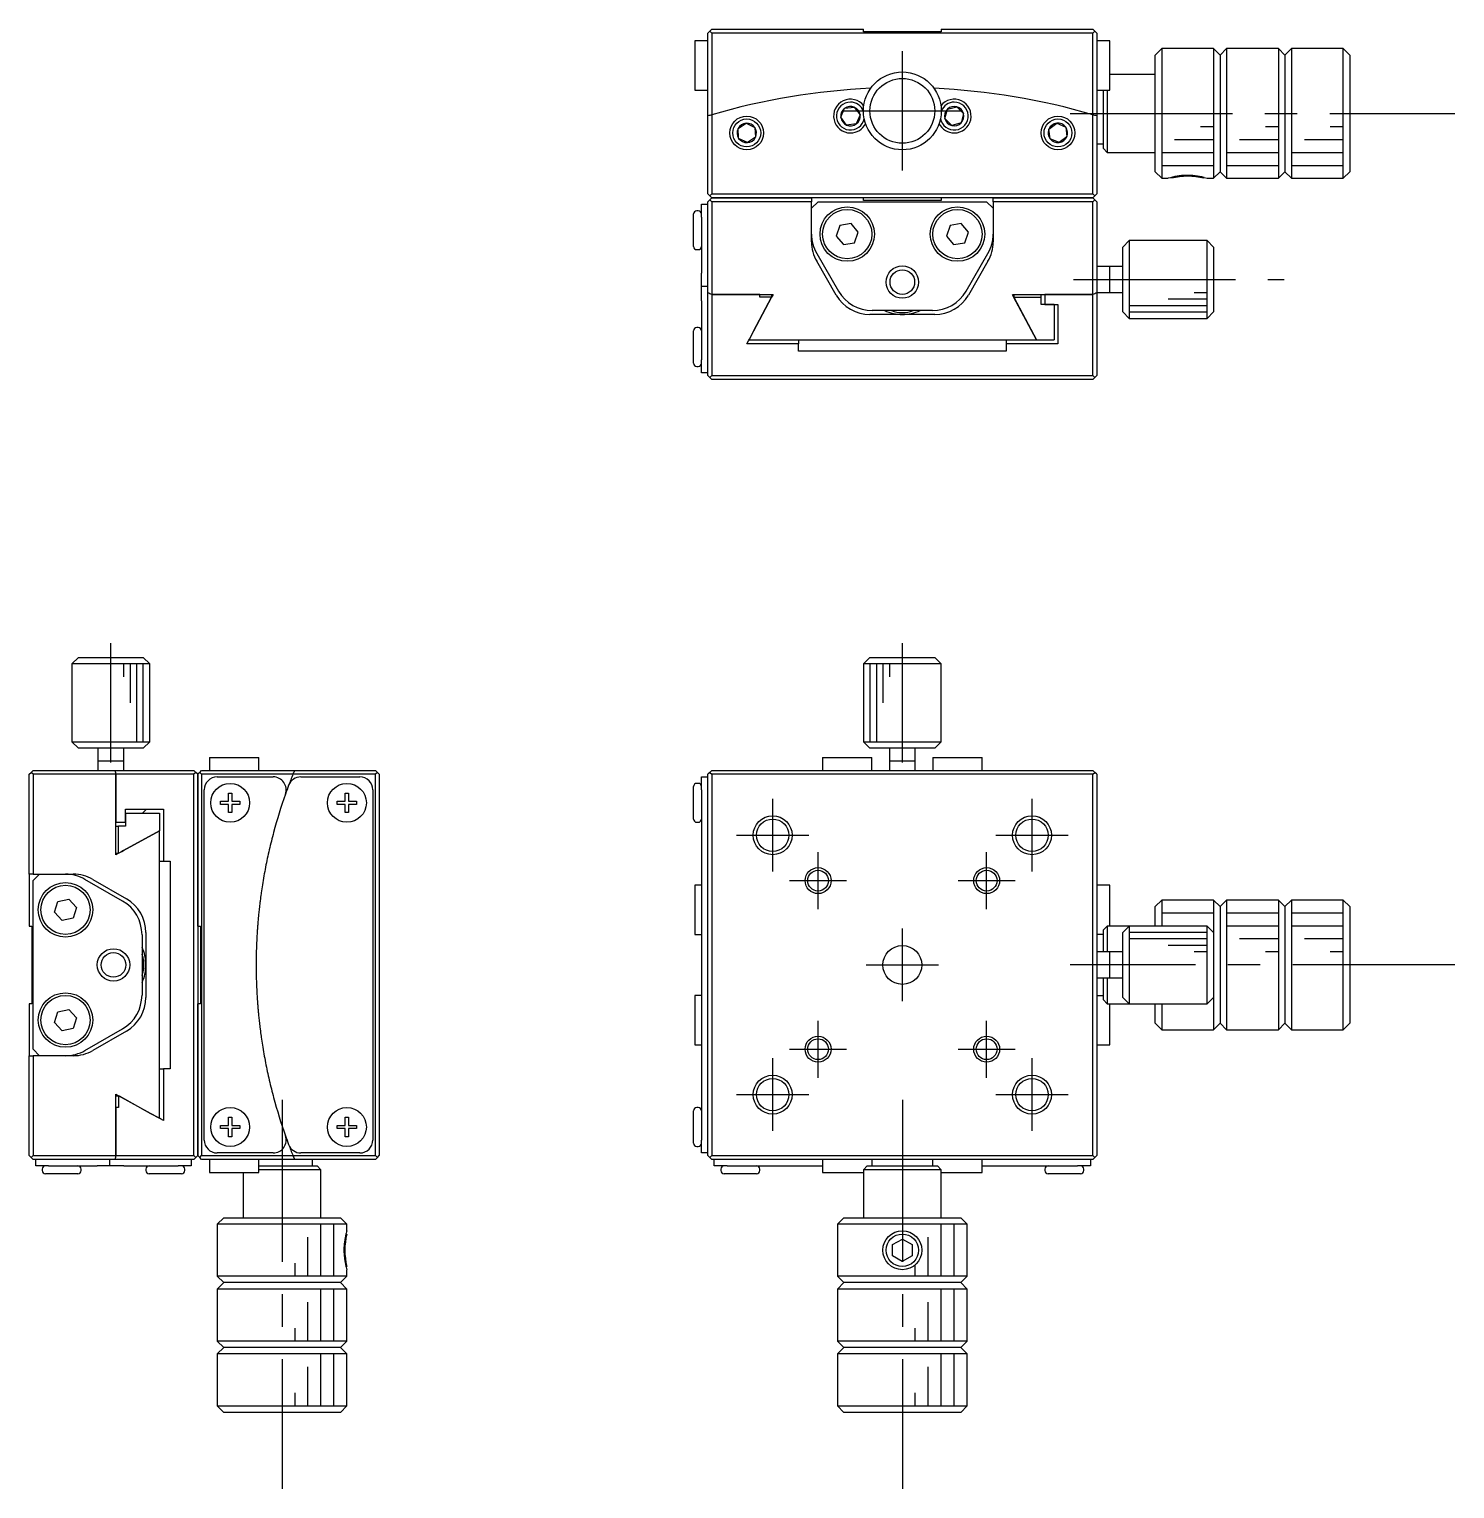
# Model space of a CAD drawing. Extents: x 121 to 369, y 0 to 182.
# Drawn here: x 139.4 to 249.4, y 69.5 to 182.1 of the extents above; entities that cross this region are included whole.
import ezdxf

# ---------------------------------------------------------------- set-up
doc = ezdxf.new("R2010")
doc.units = 0
doc.header["$LTSCALE"] = 10
doc.linetypes.add('CENTER', pattern=[2, 1.25, -0.25, 0.25, -0.25])
doc.linetypes.add('DASHED', pattern=[0.75, 0.5, -0.25])
doc.layers.get('0').update_dxf_attribs({"linetype": 'CONTINUOUS'})
doc.layers.add('CENTER', color=1, linetype='CENTER')

msp = doc.modelspace()

# ---------------------------------------------------------------- linework, layer by layer
at = {"color": 7, "linetype": 'CONTINUOUS'}
for p, q in [((191.758052, 181.751849), (191.908052, 181.901849)), ((191.758052, 175.363379), (191.758052, 181.751849)), ((192.058052, 182.051849), (191.908052, 181.901849)), ((191.908052, 181.901849), (192.058052, 181.751849)), ((192.058052, 182.051849), (203.758052, 182.051849)), ((192.058052, 181.751849), (192.058052, 175.451849)), ((221.458052, 181.751849), (192.058052, 181.751849)), ((203.758052, 181.851849), (203.758052, 182.051849)), ((209.758052, 181.851849), (203.758052, 181.851849)), ((209.758052, 182.051849), (209.758052, 181.851849)), ((209.758052, 182.051849), (221.458052, 182.051849)), ((221.608052, 181.901849), (221.458052, 182.051849)), ((221.458052, 181.751849), (221.608052, 181.901849)), ((221.458052, 175.451849), (221.458052, 181.751849)), ((221.608052, 181.901849), (221.758052, 181.751849)), ((221.758052, 181.751849), (221.758052, 175.363379)), ((190.758052, 181.151849), (190.758052, 181.060424)), ((191.758052, 181.151849), (190.758052, 181.151849)), ((190.758052, 181.060424), (190.758052, 177.351849)), ((222.758052, 181.151849), (221.758052, 181.151849)), ((222.758052, 177.351849), (222.758052, 181.151849)), ((226.758052, 180.551849), (226.258052, 180.051849)), ((226.758052, 180.551849), (226.758052, 170.551849)), ((230.758052, 180.551849), (226.758052, 180.551849)), ((230.758052, 180.551849), (230.758052, 170.551849)), ((231.258052, 180.051849), (230.758052, 180.551849)), ((231.758052, 180.551849), (231.258052, 180.051849)), ((231.758052, 180.551849), (231.758052, 170.551849)), ((235.758052, 180.551849), (231.758052, 180.551849)), ((235.758052, 180.551849), (235.758052, 170.551849)), ((236.258052, 180.051849), (235.758052, 180.551849)), ((236.758052, 180.551849), (236.258052, 180.051849)), ((236.758052, 180.551849), (236.758052, 170.551849)), ((240.758052, 180.551849), (236.758052, 180.551849)), ((240.758052, 170.551849), (240.758052, 180.551849)), ((241.258052, 180.051849), (240.758052, 180.551849)), ((226.258052, 171.051849), (226.258052, 180.051849)), ((231.258052, 180.051849), (231.258052, 171.051849)), ((236.258052, 180.051849), (236.258052, 171.051849)), ((241.258052, 180.051849), (241.258052, 171.051849)), ((226.258052, 178.551849), (222.758052, 178.551849)), ((190.758052, 177.351849), (191.758052, 177.351849)), ((221.758052, 177.351849), (222.758052, 177.351849)), ((222.258052, 172.851849), (222.258052, 177.351849)), ((222.558052, 177.351849), (222.558052, 172.551849)), ((202.01307, 175.265229), (202.309222, 175.953072)), ((202.310546, 175.953712), (203.05431, 176.041159)), ((203.055527, 176.040332), (203.503384, 175.439609)), ((210.033165, 175.159394), (210.227718, 175.882569)), ((210.228937, 175.883392), (210.952501, 176.076492)), ((210.953824, 176.075848), (211.482835, 175.545772)), ((191.758052, 169.351849), (191.758052, 175.363379)), ((192.058052, 175.451849), (192.058052, 169.351849)), ((194.085945, 174.384675), (194.708774, 174.800507)), ((194.710234, 174.800324), (195.38177, 174.468854)), ((195.38234, 174.467498), (195.431047, 173.720196)), ((202.460576, 174.663367), (202.012963, 175.263762)), ((203.205558, 174.749987), (202.461793, 174.66254)), ((203.503033, 175.43847), (203.206882, 174.750628)), ((210.562279, 174.627852), (210.033269, 175.157927)), ((211.287166, 174.820307), (210.563602, 174.627208)), ((211.482938, 175.544305), (211.288279, 174.820736)), ((218.065524, 174.339783), (218.659677, 174.79565)), ((218.661145, 174.795563), (219.353014, 174.508945)), ((219.353673, 174.50763), (219.451389, 173.765145)), ((221.458052, 169.351849), (221.458052, 175.451849)), ((221.758052, 175.363379), (221.758052, 169.351849)), ((194.133763, 173.636201), (194.085057, 174.383503)), ((194.805869, 173.303375), (194.134334, 173.634845)), ((195.430158, 173.719024), (194.806989, 173.302965)), ((218.162431, 173.59607), (218.064714, 174.338555)), ((218.854958, 173.308137), (218.163089, 173.594754)), ((219.450579, 173.763917), (218.856103, 173.307801)), ((221.758052, 173.201849), (222.258052, 173.201849)), ((222.258052, 172.851849), (222.558052, 172.551849)), ((222.558052, 172.551849), (226.258052, 172.551849)), ((226.258052, 171.051849), (226.758052, 170.551849)), ((226.758052, 170.551849), (227.258057, 170.551849)), ((227.258057, 170.551849), (227.258291, 170.551849)), ((227.258291, 170.551849), (227.258507, 170.551849)), ((230.258047, 170.551849), (230.758052, 170.551849)), ((230.758052, 170.551849), (231.258052, 171.051849)), ((231.258052, 171.051849), (231.758052, 170.551849)), ((231.758052, 170.551849), (235.758052, 170.551849)), ((235.758052, 170.551849), (236.258052, 171.051849)), ((236.258052, 171.051849), (236.758052, 170.551849)), ((236.758052, 170.551849), (240.758052, 170.551849)), ((240.758052, 170.551849), (241.258052, 171.051849)), ((191.908052, 169.201849), (191.758052, 169.351849)), ((191.758052, 168.751849), (191.908052, 168.901849)), ((192.058052, 169.351849), (191.908052, 169.201849)), ((192.058052, 169.051849), (191.908052, 169.201849)), ((191.908052, 168.901849), (192.058052, 169.051849)), ((191.908052, 168.901849), (192.058052, 168.751849)), ((192.058052, 169.351849), (221.458052, 169.351849)), ((199.758052, 169.051849), (192.058052, 169.051849)), ((192.058052, 169.051849), (199.758052, 169.051849)), ((213.758052, 169.051849), (199.758052, 169.051849)), ((199.758052, 169.051849), (199.758052, 168.751849)), ((203.758052, 168.851849), (203.758052, 169.051849)), ((209.758052, 168.851849), (203.758052, 168.851849)), ((209.758052, 169.051849), (209.758052, 168.851849)), ((221.458052, 169.051849), (213.758052, 169.051849)), ((213.758052, 169.051849), (221.458052, 169.051849)), ((213.758052, 168.751849), (213.758052, 169.051849)), ((221.608052, 169.201849), (221.458052, 169.351849)), ((221.458052, 169.051849), (221.608052, 169.201849)), ((221.458052, 169.051849), (221.608052, 168.901849)), ((221.458052, 168.751849), (221.608052, 168.901849)), ((221.758052, 169.351849), (221.608052, 169.201849)), ((221.608052, 168.901849), (221.758052, 168.751849)), ((190.658052, 165.301849), (190.658052, 167.801849)), ((191.008052, 168.051849), (190.908052, 168.051849)), ((191.258052, 167.551849), (191.258052, 168.551849)), ((191.258052, 168.551849), (191.758052, 168.551849)), ((191.758052, 161.714637), (191.758052, 168.751849)), ((192.058052, 168.751849), (192.058052, 161.592922)), ((199.758052, 168.751849), (192.058052, 168.751849)), ((200.258052, 168.751849), (199.758052, 168.251849)), ((199.758052, 168.251849), (199.758052, 168.751849)), ((199.758052, 166.251849), (199.758052, 168.251849)), ((199.758052, 166.251849), (199.758052, 168.251849)), ((200.258052, 168.751849), (213.258052, 168.751849)), ((213.758052, 168.251849), (213.258052, 168.751849)), ((213.758052, 168.751849), (213.758052, 168.251849)), ((221.458052, 168.751849), (213.758052, 168.751849)), ((213.758052, 168.251849), (213.758052, 166.251849)), ((213.758052, 168.251849), (213.758052, 166.251849)), ((221.458052, 161.592922), (221.458052, 168.751849)), ((221.758052, 168.751849), (221.758052, 161.714637)), ((191.258052, 167.551849), (191.258052, 163.235616)), ((201.949936, 166.914048), (201.655513, 166.099606)), ((202.802475, 167.066291), (201.949936, 166.914048)), ((203.36059, 166.404093), (202.802475, 167.066291)), ((210.449936, 166.914048), (210.155513, 166.099606)), ((211.302475, 167.066291), (210.449936, 166.914048)), ((211.86059, 166.404093), (211.302475, 167.066291)), ((199.758052, 165.651849), (199.758052, 166.251849)), ((201.655513, 166.099606), (202.213629, 165.437408)), ((202.213629, 165.437408), (203.066168, 165.589651)), ((203.066168, 165.589651), (203.36059, 166.404093)), ((210.155513, 166.099606), (210.713629, 165.437408)), ((210.713629, 165.437408), (211.566168, 165.589651)), ((211.566168, 165.589651), (211.86059, 166.404093)), ((213.758052, 166.251849), (213.758052, 165.651849)), ((224.258052, 165.751849), (223.758052, 165.251849)), ((224.258052, 165.751849), (224.258052, 159.751849)), ((230.258052, 165.751849), (224.258052, 165.751849)), ((230.258052, 162.455913), (230.258052, 165.751849)), ((230.758052, 165.251849), (230.258052, 165.751849)), ((190.908052, 165.051849), (191.008052, 165.051849)), ((200.159976, 164.751849), (201.834291, 161.851849)), ((211.681812, 161.851849), (213.356128, 164.751849)), ((223.758052, 160.251849), (223.758052, 165.251849)), ((230.758052, 165.251849), (230.758052, 162.505236)), ((191.258052, 162.235616), (191.258052, 163.235616)), ((201.661086, 161.551849), (200.159976, 164.151849)), ((213.356128, 164.151849), (211.855017, 161.551849)), ((222.758052, 163.751849), (221.758071, 163.751849)), ((222.758052, 163.751849), (222.753052, 163.751849)), ((222.758052, 162.751849), (222.758052, 163.751854)), ((223.758052, 163.751849), (222.758052, 163.751849)), ((222.763052, 163.751849), (222.758052, 163.751849)), ((191.258052, 162.043869), (191.258052, 162.235616)), ((191.258052, 162.235616), (191.758052, 162.235616)), ((222.758052, 161.751844), (222.758052, 162.751849)), ((230.258052, 159.751849), (230.258052, 162.455913)), ((230.758052, 162.505236), (230.758052, 160.251849)), ((191.258052, 161.107362), (191.258052, 162.043869)), ((191.258052, 161.107362), (191.258052, 156.551849)), ((191.758052, 155.351849), (191.758052, 161.714637)), ((192.058052, 161.592922), (195.758052, 161.592922)), ((195.758052, 161.592922), (192.058052, 161.592922)), ((192.058052, 161.592922), (192.058052, 155.351849)), ((196.669189, 161.376646), (195.288618, 158.775118)), ((195.288636, 158.775109), (196.669206, 161.376634)), ((195.758052, 161.592922), (196.784653, 161.592922)), ((195.758052, 161.376634), (195.758052, 161.592922)), ((196.669206, 161.376634), (195.758052, 161.376634)), ((196.71329, 161.459274), (196.669189, 161.376646)), ((196.669206, 161.592922), (196.669206, 161.376634)), ((196.784653, 161.592922), (196.71329, 161.459274)), ((215.318833, 161.464856), (215.25045, 161.592922)), ((215.25045, 161.592922), (217.758052, 161.592922)), ((215.342531, 161.420461), (215.318833, 161.464856)), ((217.097971, 158.107711), (215.342531, 161.420461)), ((215.36592, 161.592922), (215.36592, 161.376634)), ((215.36592, 161.376634), (217.46592, 161.376634)), ((215.36592, 161.376634), (217.097971, 158.107711)), ((217.46592, 161.376634), (217.46592, 161.592922)), ((217.46592, 160.835086), (217.46592, 161.376634)), ((217.758052, 161.592922), (221.458052, 161.592922)), ((217.758052, 161.592922), (217.758052, 160.835086)), ((221.458052, 161.592922), (217.758052, 161.592922)), ((221.458052, 155.351849), (221.458052, 161.592922)), ((221.758052, 161.714637), (221.758052, 155.351849)), ((221.758071, 161.751849), (222.763052, 161.751849)), ((222.753052, 161.751849), (223.758052, 161.751849)), ((209.256941, 160.051849), (204.259163, 160.051849)), ((209.083736, 160.351849), (204.432368, 160.351849)), ((217.758052, 160.835086), (217.46592, 160.835086)), ((218.46592, 160.835086), (217.758052, 160.835086)), ((217.758052, 160.835086), (218.46592, 160.835086)), ((218.46592, 160.835086), (218.46592, 158.107711)), ((218.46592, 160.835086), (218.758052, 160.835086)), ((218.758052, 160.835086), (218.758052, 159.151854)), ((223.758052, 160.251849), (224.258052, 159.751849)), ((230.258052, 159.751849), (230.758052, 160.251849)), ((190.658052, 156.301849), (190.658052, 158.801849)), ((191.008052, 159.051849), (190.908052, 159.051849)), ((195.288618, 158.775118), (194.937133, 158.107711)), ((194.96033, 158.151785), (195.288636, 158.775109)), ((218.758052, 159.151854), (218.758052, 157.777986)), ((224.258052, 159.751849), (230.258052, 159.751849)), ((194.76395, 157.777986), (194.890622, 158.019182)), ((198.758052, 157.777986), (194.76395, 157.777986)), ((194.890622, 158.019182), (194.96033, 158.151785)), ((194.937133, 158.107711), (217.097971, 158.107711)), ((198.758052, 158.107711), (198.758052, 157.777986)), ((198.758052, 157.227151), (198.758052, 157.777986)), ((214.758052, 158.107711), (214.758052, 157.777986)), ((218.758052, 157.777986), (214.758052, 157.777986)), ((214.758052, 157.777986), (214.758052, 157.227151)), ((217.097971, 158.107711), (218.46592, 158.107711)), ((191.258052, 155.551849), (191.258052, 156.551849)), ((214.758052, 157.227151), (198.758052, 157.227151)), ((190.908052, 156.051849), (191.008052, 156.051849)), ((191.758052, 155.551849), (191.258052, 155.551849)), ((191.908052, 155.201849), (191.758052, 155.351849)), ((192.058052, 155.351849), (191.908052, 155.201849)), ((192.058052, 155.351849), (221.458052, 155.351849)), ((221.608052, 155.201849), (221.458052, 155.351849)), ((221.758052, 155.351849), (221.608052, 155.201849)), ((191.908052, 155.201849), (192.058052, 155.051849)), ((221.458052, 155.051849), (192.058052, 155.051849)), ((221.458052, 155.051849), (221.608052, 155.201849)), ((143.22462, 133.605684), (142.72462, 133.105684)), ((143.412773, 133.105684), (142.72462, 133.105684)), ((142.72462, 133.105684), (142.72462, 127.105684)), ((143.22462, 133.605684), (143.798081, 133.605684)), ((148.72462, 133.105684), (143.412773, 133.105684)), ((143.798081, 133.605684), (148.22462, 133.605684)), ((148.72462, 133.105684), (148.22462, 133.605684)), ((148.72462, 127.105684), (148.72462, 133.105684)), ((204.258052, 133.605684), (203.758052, 133.105684)), ((209.758052, 133.105684), (203.758052, 133.105684)), ((203.758052, 133.105684), (203.758052, 127.105684)), ((204.258052, 133.605684), (209.258052, 133.605684)), ((209.758052, 133.105684), (209.258052, 133.605684)), ((209.758052, 127.105684), (209.758052, 133.105684)), ((142.72462, 127.105684), (148.72462, 127.105684)), ((142.72462, 127.105684), (143.22462, 126.605684)), ((148.22462, 126.605684), (143.22462, 126.605684)), ((144.72462, 126.605684), (144.72462, 125.600684)), ((146.72462, 125.605684), (146.72462, 126.605684)), ((148.22462, 126.605684), (148.72462, 127.105684)), ((203.758052, 127.105684), (208.669952, 127.105684)), ((203.758052, 127.105684), (204.258052, 126.605684)), ((208.351302, 126.605684), (204.258052, 126.605684)), ((205.758052, 126.605684), (205.758052, 125.605684)), ((207.758052, 125.605684), (207.758052, 126.605684)), ((209.258052, 126.605684), (208.351302, 126.605684)), ((208.669952, 127.105684), (209.758052, 127.105684)), ((209.258052, 126.605684), (209.758052, 127.105684)), ((146.724625, 125.605684), (144.724615, 125.605684)), ((144.72462, 125.610684), (144.72462, 124.897835)), ((146.72462, 125.605684), (146.72462, 125.610684)), ((146.72462, 124.897835), (146.72462, 125.605684)), ((146.72462, 125.600684), (146.72462, 125.605684)), ((153.32462, 125.897815), (157.12462, 125.897815)), ((153.32462, 125.897815), (153.32462, 124.897815)), ((157.12462, 124.897815), (157.12462, 125.897815)), ((200.608052, 125.897815), (204.294881, 125.897815)), ((200.608052, 125.897815), (200.608052, 124.897815)), ((204.294881, 125.897815), (204.408052, 125.897815)), ((204.408052, 124.897815), (204.408052, 125.897815)), ((205.917359, 125.605684), (205.758047, 125.605684)), ((205.758052, 125.610684), (205.758052, 125.605684)), ((205.758052, 125.605684), (205.758052, 124.897835)), ((205.758052, 125.605684), (205.758052, 125.600684)), ((205.949031, 125.605684), (205.917359, 125.605684)), ((206.014903, 125.605684), (205.949031, 125.605684)), ((206.057302, 125.605684), (206.014903, 125.605684)), ((207.758057, 125.605684), (206.057302, 125.605684)), ((207.758052, 125.605684), (207.758052, 125.610684)), ((207.758052, 124.897835), (207.758052, 125.605684)), ((207.758052, 125.600684), (207.758052, 125.605684)), ((209.108052, 125.897815), (212.794881, 125.897815)), ((209.108052, 125.897815), (209.108052, 124.897815)), ((212.794881, 125.897815), (212.908052, 125.897815)), ((212.908052, 124.897815), (212.908052, 125.897815)), ((139.42462, 124.597815), (139.57462, 124.747815)), ((139.42462, 116.897815), (139.42462, 124.597815)), ((139.57462, 124.747815), (139.72462, 124.897815)), ((139.72462, 124.597815), (139.57462, 124.747815)), ((139.72462, 124.897815), (146.02462, 124.897815)), ((139.72462, 124.597815), (139.72462, 116.897815)), ((146.113091, 124.597815), (139.72462, 124.597815)), ((146.02462, 124.897815), (152.12462, 124.897815)), ((146.113091, 124.597815), (146.113091, 120.897815)), ((152.12462, 124.597815), (146.113091, 124.597815)), ((146.113091, 120.897815), (146.113091, 124.597815)), ((152.12462, 124.897815), (152.27462, 124.747815)), ((152.27462, 124.747815), (152.12462, 124.597815)), ((152.12462, 95.197815), (152.12462, 124.597815)), ((152.42462, 124.597815), (152.27462, 124.747815)), ((152.57462, 124.747815), (152.42462, 124.597815)), ((152.42462, 124.597815), (152.42462, 112.897815)), ((152.42462, 112.897815), (152.42462, 124.597815)), ((152.57462, 124.747815), (152.72462, 124.897815)), ((152.72462, 124.597815), (152.57462, 124.747815)), ((152.72462, 124.897815), (159.883547, 124.897815)), ((159.761832, 124.597815), (152.72462, 124.597815)), ((152.72462, 124.597815), (152.72462, 95.197815)), ((153.92462, 124.397815), (158.240854, 124.397815)), ((166.12462, 124.597815), (159.761832, 124.597815)), ((159.883547, 124.897815), (166.12462, 124.897815)), ((160.369107, 124.397815), (164.92462, 124.397815)), ((166.12462, 124.897815), (166.27462, 124.747815)), ((166.27462, 124.747815), (166.12462, 124.597815)), ((166.12462, 95.197815), (166.12462, 124.597815)), ((166.27462, 124.747815), (166.42462, 124.597815)), ((166.42462, 124.597815), (166.42462, 95.197815)), ((191.008052, 123.897815), (190.908052, 123.897815)), ((191.258052, 124.397815), (191.758052, 124.397815)), ((191.258052, 123.397815), (191.258052, 124.397815)), ((191.908052, 124.747815), (191.758052, 124.597815)), ((191.758052, 95.197815), (191.758052, 124.597815)), ((192.058052, 124.897815), (191.908052, 124.747815)), ((191.908052, 124.747815), (192.058052, 124.597815)), ((192.058052, 124.897815), (221.458052, 124.897815)), ((192.058052, 124.597815), (192.058052, 95.197815)), ((221.458052, 124.597815), (192.058052, 124.597815)), ((221.608052, 124.747815), (221.458052, 124.897815)), ((221.458052, 124.597815), (221.608052, 124.747815)), ((221.458052, 95.197815), (221.458052, 124.597815)), ((221.758052, 124.597815), (221.608052, 124.747815)), ((221.758052, 124.597815), (221.758052, 95.197815)), ((152.92462, 96.397815), (152.92462, 123.397815)), ((154.79962, 123.147815), (155.04962, 123.147815)), ((154.79962, 122.522815), (154.79962, 123.147815)), ((155.04962, 123.147815), (155.04962, 122.522815)), ((163.79962, 123.147815), (164.04962, 123.147815)), ((163.79962, 122.522815), (163.79962, 123.147815)), ((164.04962, 123.147815), (164.04962, 122.522815)), ((165.92462, 123.397815), (165.92462, 96.397815)), ((190.658052, 122.397815), (190.658052, 123.647815)), ((191.258052, 123.397815), (191.258052, 96.397815)), ((146.843979, 121.897815), (147.42462, 121.897815)), ((146.843979, 121.605684), (146.843979, 121.897815)), ((146.843979, 120.897815), (146.843979, 121.605684)), ((146.843979, 121.605684), (146.843979, 120.897815)), ((146.843979, 121.605684), (149.461975, 121.605684)), ((147.42462, 121.897815), (148.724615, 121.897815)), ((148.17462, 121.605684), (148.466752, 121.897815)), ((148.724615, 121.897815), (149.777005, 121.897815)), ((149.461975, 121.605684), (149.461975, 120.237735)), ((149.777005, 121.897815), (149.777005, 117.897815)), ((154.17462, 122.272815), (154.17462, 122.522815)), ((154.17462, 122.522815), (154.79962, 122.522815)), ((154.79962, 122.272815), (154.17462, 122.272815)), ((154.79962, 121.647815), (154.79962, 122.272815)), ((155.04962, 121.647815), (154.79962, 121.647815)), ((155.04962, 122.522815), (155.67462, 122.522815)), ((155.04962, 122.272815), (155.04962, 121.647815)), ((155.67462, 122.272815), (155.04962, 122.272815)), ((155.67462, 122.522815), (155.67462, 122.272815)), ((163.17462, 122.272815), (163.17462, 122.522815)), ((163.17462, 122.522815), (163.79962, 122.522815)), ((163.79962, 122.272815), (163.17462, 122.272815)), ((163.79962, 121.647815), (163.79962, 122.272815)), ((164.04962, 121.647815), (163.79962, 121.647815)), ((164.04962, 122.522815), (164.67462, 122.522815)), ((164.04962, 122.272815), (164.04962, 121.647815)), ((164.67462, 122.272815), (164.04962, 122.272815)), ((164.67462, 122.522815), (164.67462, 122.272815)), ((190.658052, 121.147815), (190.658052, 122.397815)), ((146.113091, 120.897815), (146.843979, 120.897815)), ((146.113091, 118.390214), (146.113091, 120.897815)), ((146.113091, 120.605684), (146.321826, 120.605684)), ((146.843979, 120.605684), (146.321826, 120.605684)), ((146.321826, 118.505684), (146.321826, 120.605684)), ((146.843979, 120.897815), (146.843979, 120.605684)), ((190.908052, 120.897815), (191.008052, 120.897815)), ((149.461975, 120.237735), (146.707943, 118.719175)), ((146.707943, 118.719175), (149.461975, 120.237735)), ((149.461975, 98.076896), (149.461975, 120.237735)), ((146.113091, 118.505684), (146.321826, 118.505684)), ((146.288695, 118.487359), (146.113091, 118.390214)), ((146.564859, 118.640077), (146.288695, 118.487359)), ((146.321826, 118.505684), (146.564859, 118.640077)), ((146.707943, 118.719175), (146.564859, 118.640077)), ((146.564859, 118.640077), (146.707943, 118.719175)), ((149.461975, 117.897815), (149.777005, 117.897815)), ((149.777005, 117.897815), (150.3025, 117.897815)), ((150.3025, 117.897815), (150.3025, 101.897815)), ((139.72462, 116.897815), (139.42462, 116.897815)), ((139.42462, 116.897815), (139.42462, 112.897815)), ((140.22462, 116.897815), (139.72462, 116.397815)), ((139.72462, 116.897815), (140.22462, 116.897815)), ((139.72462, 103.397815), (139.72462, 116.397815)), ((140.22462, 116.897815), (142.22462, 116.897815)), ((140.22462, 116.897815), (142.22462, 116.897815)), ((142.22462, 116.897815), (142.82462, 116.897815)), ((146.62462, 114.821576), (143.72462, 116.495891)), ((144.32462, 116.495891), (146.92462, 114.994781)), ((190.758052, 116.047815), (190.758052, 112.247815)), ((191.258052, 116.047815), (190.758052, 116.047815)), ((222.758052, 116.047815), (221.758052, 116.047815)), ((222.758052, 112.897815), (222.758052, 116.047815)), ((141.643413, 114.789842), (142.490028, 114.972169)), ((142.490028, 114.972169), (143.071235, 114.330142)), ((226.758052, 114.897815), (226.258052, 114.397815)), ((226.758052, 114.897815), (226.758052, 112.897815)), ((230.758052, 114.897815), (226.758052, 114.897815)), ((230.758052, 114.897815), (230.758052, 112.397815)), ((231.258052, 114.397815), (230.758052, 114.897815)), ((231.758052, 114.897815), (231.258052, 114.397815)), ((231.758052, 114.897815), (231.758052, 104.897815)), ((235.758052, 114.897815), (231.758052, 114.897815)), ((235.758052, 114.897815), (235.758052, 104.897815)), ((236.258052, 114.397815), (235.758052, 114.897815)), ((236.758052, 114.897815), (236.258052, 114.397815)), ((236.758052, 114.897815), (236.758052, 104.897815)), ((240.758052, 114.897815), (236.758052, 114.897815)), ((240.758052, 104.897815), (240.758052, 114.897815)), ((241.258052, 114.397815), (240.758052, 114.897815)), ((141.378005, 113.965488), (141.643413, 114.789842)), ((141.959213, 113.323462), (141.378005, 113.965488)), ((143.071235, 114.330142), (142.805828, 113.505789)), ((226.258052, 112.897815), (226.258052, 114.397815)), ((231.258052, 114.397815), (231.258052, 105.397815)), ((236.258052, 114.397815), (236.258052, 105.397815)), ((241.258052, 114.397815), (241.258052, 105.397815)), ((139.42462, 112.897815), (139.62462, 112.897815)), ((139.62462, 112.897815), (139.62462, 106.897815)), ((142.805828, 113.505789), (141.959213, 113.323462)), ((152.42462, 112.897815), (152.42462, 106.897815)), ((152.42462, 112.897815), (152.62462, 112.897815)), ((152.62462, 112.897815), (152.62462, 106.897815)), ((222.558052, 112.897815), (222.258052, 112.597815)), ((222.258052, 110.897815), (222.258052, 112.597815)), ((222.558052, 112.897815), (222.558052, 110.897815)), ((224.258052, 112.897815), (222.558052, 112.897815)), ((224.258052, 112.897815), (223.758052, 112.397815)), ((224.258052, 112.897815), (224.258052, 106.897815)), ((230.258052, 112.897815), (224.258052, 112.897815)), ((230.258052, 112.883183), (230.258052, 112.897815)), ((230.758052, 112.397815), (230.258052, 112.897815)), ((230.258052, 106.897815), (230.258052, 112.883183)), ((148.12462, 112.223499), (148.12462, 107.572131)), ((148.42462, 112.396705), (148.42462, 107.398926)), ((190.758052, 112.247815), (191.258052, 112.247815)), ((222.258052, 112.247815), (221.758052, 112.247815)), ((223.758052, 107.397815), (223.758052, 112.397815)), ((230.758052, 112.397815), (230.758052, 112.385622)), ((230.758052, 112.385622), (230.758052, 107.397815)), ((222.758052, 110.897815), (221.758071, 110.897815)), ((222.758052, 110.897815), (222.753052, 110.897815)), ((222.758052, 109.869161), (222.758052, 110.89782)), ((222.763052, 110.897815), (222.758052, 110.897815)), ((223.758052, 110.897815), (222.758052, 110.897815)), ((222.758052, 109.845479), (222.758052, 109.869161)), ((222.758052, 109.74138), (222.758052, 109.845479)), ((222.758052, 108.89781), (222.758052, 109.74138)), ((221.758071, 108.897815), (222.758052, 108.897815)), ((222.258052, 107.197815), (222.258052, 108.897815)), ((222.558052, 108.897815), (222.558052, 106.897815)), ((222.753052, 108.897815), (222.758052, 108.897815)), ((222.758052, 108.897815), (222.763052, 108.897815)), ((222.758052, 108.897815), (223.758052, 108.897815)), ((190.758052, 107.547815), (190.758052, 103.747815)), ((191.258052, 107.547815), (190.758052, 107.547815)), ((221.758052, 107.547815), (222.258052, 107.547815)), ((222.258052, 107.197815), (222.558052, 106.897815)), ((223.758052, 107.397815), (224.258052, 106.897815)), ((230.258052, 106.897815), (230.758052, 107.397815)), ((230.758052, 107.397815), (230.758052, 104.897815)), ((139.62462, 106.897815), (139.42462, 106.897815)), ((139.42462, 106.897815), (139.42462, 102.897815)), ((141.378005, 105.465488), (141.643413, 106.289842)), ((141.643413, 106.289842), (142.490028, 106.472169)), ((142.490028, 106.472169), (143.071235, 105.830142)), ((143.071235, 105.830142), (142.805828, 105.005789)), ((152.42462, 106.897815), (152.42462, 95.197815)), ((152.42462, 95.197815), (152.42462, 106.897815)), ((152.62462, 106.897815), (152.42462, 106.897815)), ((222.558052, 106.897815), (224.258052, 106.897815)), ((222.758052, 103.873067), (222.758052, 106.897815)), ((224.258052, 106.897815), (230.258052, 106.897815)), ((226.258052, 105.397815), (226.258052, 106.897815)), ((226.758052, 106.897815), (226.758052, 104.897815)), ((141.959213, 104.823462), (141.378005, 105.465488)), ((142.805828, 105.005789), (141.959213, 104.823462)), ((143.72462, 103.299739), (146.62462, 104.974055)), ((146.92462, 104.80085), (144.32462, 103.299739)), ((226.258052, 105.397815), (226.758052, 104.897815)), ((226.758052, 104.897815), (230.758052, 104.897815)), ((230.758052, 104.897815), (231.258052, 105.397815)), ((231.258052, 105.397815), (231.758052, 104.897815)), ((231.758052, 104.897815), (235.758052, 104.897815)), ((235.758052, 104.897815), (236.258052, 105.397815)), ((236.258052, 105.397815), (236.758052, 104.897815)), ((236.758052, 104.897815), (240.758052, 104.897815)), ((240.758052, 104.897815), (241.258052, 105.397815)), ((190.758052, 103.747815), (191.258052, 103.747815)), ((221.758052, 103.747815), (222.758052, 103.747815)), ((222.758052, 103.747815), (222.758052, 103.873067)), ((139.42462, 95.197815), (139.42462, 102.897815)), ((139.42462, 102.897815), (139.72462, 102.897815)), ((139.72462, 103.397815), (140.22462, 102.897815)), ((139.72462, 102.897815), (139.72462, 95.197815)), ((140.22462, 102.897815), (139.72462, 102.897815)), ((142.22462, 102.897815), (140.22462, 102.897815)), ((142.22462, 102.897815), (140.22462, 102.897815)), ((142.82462, 102.897815), (142.22462, 102.897815)), ((149.461975, 101.897815), (149.777005, 101.897815)), ((149.777005, 101.897815), (149.777005, 97.903714)), ((150.3025, 101.897815), (149.777005, 101.897815)), ((146.113091, 99.924417), (146.234311, 99.857354)), ((146.113091, 98.897815), (146.113091, 99.924417)), ((146.113091, 99.80897), (146.321826, 99.80897)), ((146.234311, 99.857354), (146.281411, 99.831301)), ((146.281411, 99.831301), (146.351073, 99.792771)), ((146.321826, 99.80897), (146.321826, 98.897815)), ((148.780323, 98.452061), (146.321826, 99.80897)), ((146.351073, 99.792771), (148.780313, 98.452044)), ((146.113091, 98.897815), (146.113091, 95.197815)), ((146.321826, 98.897815), (146.113091, 98.897815)), ((146.113091, 95.197815), (146.113091, 98.897815)), ((148.780313, 98.452044), (149.461975, 98.076896)), ((149.382706, 98.120518), (148.780323, 98.452061)), ((149.461833, 98.076997), (149.382706, 98.120518)), ((149.549605, 98.028728), (149.461833, 98.076997)), ((149.777005, 97.903714), (149.549605, 98.028728)), ((154.79962, 98.147815), (155.04962, 98.147815)), ((154.79962, 97.522815), (154.79962, 98.147815)), ((155.04962, 98.147815), (155.04962, 97.522815)), ((163.79962, 98.147815), (164.04962, 98.147815)), ((163.79962, 97.522815), (163.79962, 98.147815)), ((164.04962, 98.147815), (164.04962, 97.522815)), ((190.658052, 97.397815), (190.658052, 98.647815)), ((191.008052, 98.897815), (190.908052, 98.897815)), ((154.17462, 97.272815), (154.17462, 97.522815)), ((154.17462, 97.522815), (154.79962, 97.522815)), ((154.79962, 97.272815), (154.17462, 97.272815)), ((154.79962, 96.647815), (154.79962, 97.272815)), ((155.04962, 97.522815), (155.67462, 97.522815)), ((155.04962, 97.272815), (155.04962, 96.647815)), ((155.67462, 97.272815), (155.04962, 97.272815)), ((155.67462, 97.522815), (155.67462, 97.272815)), ((163.17462, 97.272815), (163.17462, 97.522815)), ((163.17462, 97.522815), (163.79962, 97.522815)), ((163.79962, 97.272815), (163.17462, 97.272815)), ((163.79962, 96.647815), (163.79962, 97.272815)), ((164.04962, 97.522815), (164.67462, 97.522815)), ((164.04962, 97.272815), (164.04962, 96.647815)), ((164.67462, 97.272815), (164.04962, 97.272815)), ((164.67462, 97.522815), (164.67462, 97.272815)), ((190.658052, 96.147815), (190.658052, 97.397815)), ((155.04962, 96.647815), (154.79962, 96.647815)), ((164.04962, 96.647815), (163.79962, 96.647815)), ((190.908052, 95.897815), (191.008052, 95.897815)), ((191.258052, 95.397815), (191.258052, 96.397815)), ((139.57462, 95.047815), (139.42462, 95.197815)), ((139.57462, 95.047815), (139.72462, 95.197815)), ((139.72462, 94.897815), (139.57462, 95.047815)), ((139.72462, 95.197815), (146.113091, 95.197815)), ((146.02462, 94.897815), (139.72462, 94.897815)), ((139.92462, 94.397815), (139.92462, 94.897815)), ((145.655904, 94.397815), (145.655904, 94.897815)), ((152.12462, 94.897815), (146.02462, 94.897815)), ((146.113091, 95.197815), (152.12462, 95.197815)), ((151.92462, 94.897815), (151.92462, 94.397815)), ((152.12462, 95.197815), (152.27462, 95.047815)), ((152.27462, 95.047815), (152.12462, 94.897815)), ((152.27462, 95.047815), (152.42462, 95.197815)), ((152.42462, 95.197815), (152.57462, 95.047815)), ((152.57462, 95.047815), (152.72462, 95.197815)), ((152.72462, 94.897815), (152.57462, 95.047815)), ((152.72462, 95.197815), (159.761832, 95.197815)), ((159.883547, 94.897815), (152.72462, 94.897815)), ((153.32462, 94.897815), (153.32462, 93.897815)), ((158.240854, 95.397815), (153.92462, 95.397815)), ((157.12462, 93.897815), (157.12462, 94.897815)), ((159.761832, 95.197815), (166.12462, 95.197815)), ((166.12462, 94.897815), (159.883547, 94.897815)), ((164.92462, 95.397815), (160.369107, 95.397815)), ((161.27462, 94.397815), (161.27462, 94.897815)), ((166.12462, 95.197815), (166.27462, 95.047815)), ((166.27462, 95.047815), (166.12462, 94.897815)), ((166.27462, 95.047815), (166.42462, 95.197815)), ((191.758052, 95.397815), (191.258052, 95.397815)), ((191.758052, 95.197815), (191.908052, 95.047815)), ((191.908052, 95.047815), (192.058052, 95.197815)), ((191.908052, 95.047815), (192.058052, 94.897815)), ((192.058052, 95.197815), (221.458052, 95.197815)), ((221.458052, 94.897815), (192.058052, 94.897815)), ((192.258052, 94.397815), (192.258052, 94.897815)), ((200.608052, 94.897815), (200.608052, 93.897815)), ((204.408052, 94.897815), (204.408052, 94.397815)), ((209.108052, 94.397815), (209.108052, 94.897815)), ((212.908052, 93.897815), (212.908052, 94.897815)), ((221.258052, 94.897815), (221.258052, 94.397815)), ((221.458052, 95.197815), (221.608052, 95.047815)), ((221.458052, 94.897815), (221.608052, 95.047815)), ((221.608052, 95.047815), (221.758052, 95.197815)), ((140.92462, 94.397815), (139.92462, 94.397815)), ((140.42462, 94.147815), (140.42462, 94.047815)), ((143.17462, 93.797815), (140.67462, 93.797815)), ((140.92462, 94.397815), (144.655904, 94.397815)), ((143.42462, 94.047815), (143.42462, 94.147815)), ((145.655904, 94.397815), (144.655904, 94.397815)), ((145.713514, 94.397815), (145.655904, 94.397815)), ((145.760495, 94.397815), (145.713514, 94.397815)), ((146.725526, 94.397815), (145.760495, 94.397815)), ((146.725526, 94.397815), (150.92462, 94.397815)), ((148.42462, 94.147815), (148.42462, 94.047815)), ((151.17462, 93.797815), (148.67462, 93.797815)), ((151.92462, 94.397815), (150.92462, 94.397815)), ((151.42462, 94.047815), (151.42462, 94.147815)), ((153.32462, 93.897815), (157.12462, 93.897815)), ((155.92462, 93.897815), (155.92462, 90.397815)), ((157.12462, 94.397815), (161.62462, 94.397815)), ((161.92462, 94.097815), (157.12462, 94.097815)), ((161.92462, 94.097815), (161.62462, 94.397815)), ((161.92462, 90.397815), (161.92462, 94.097815)), ((193.258052, 94.397815), (192.258052, 94.397815)), ((192.758052, 94.147815), (192.758052, 94.047815)), ((194.606353, 93.797815), (193.008052, 93.797815)), ((193.258052, 94.397815), (200.608052, 94.397815)), ((195.508052, 93.797815), (194.606353, 93.797815)), ((195.758052, 94.047815), (195.758052, 94.147815)), ((200.608052, 93.897815), (203.758052, 93.897815)), ((204.058052, 94.397815), (203.758052, 94.097815)), ((206.758052, 94.097815), (203.758052, 94.097815)), ((203.758052, 94.097815), (203.758052, 90.397815)), ((204.058052, 94.397815), (206.758052, 94.397815)), ((206.758052, 94.397815), (209.458052, 94.397815)), ((209.758052, 94.097815), (206.758052, 94.097815)), ((209.758052, 94.097815), (209.458052, 94.397815)), ((209.758052, 90.397815), (209.758052, 94.097815)), ((209.758052, 93.897815), (212.794881, 93.897815)), ((212.794881, 93.897815), (212.908052, 93.897815)), ((212.908052, 94.397815), (220.258052, 94.397815)), ((217.758052, 94.147815), (217.758052, 94.047815)), ((219.606353, 93.797815), (218.008052, 93.797815)), ((220.508052, 93.797815), (219.606353, 93.797815)), ((221.258052, 94.397815), (220.258052, 94.397815)), ((220.758052, 94.047815), (220.758052, 94.147815)), ((154.42462, 90.397815), (153.92462, 89.897815)), ((154.42462, 90.397815), (163.42462, 90.397815)), ((163.92462, 89.897815), (163.42462, 90.397815)), ((202.258052, 90.397815), (201.758052, 89.897815)), ((202.258052, 90.397815), (206.758052, 90.397815)), ((206.758052, 90.397815), (211.258052, 90.397815)), ((211.758052, 89.897815), (211.258052, 90.397815)), ((163.92462, 89.897815), (153.92462, 89.897815)), ((153.92462, 89.897815), (153.92462, 85.897815)), ((163.92462, 89.39752), (163.92462, 89.897815)), ((206.758052, 89.897815), (201.758052, 89.897815)), ((201.758052, 89.897815), (201.758052, 85.897815)), ((211.758052, 89.897815), (206.758052, 89.897815)), ((211.758052, 85.897815), (211.758052, 89.897815)), ((206.006292, 87.467865), (206.009824, 88.333883)), ((206.009824, 88.333883), (206.761583, 88.763833)), ((206.761583, 88.763833), (207.509811, 88.327766)), ((207.509811, 88.327766), (207.50628, 87.461748)), ((206.75452, 87.031797), (206.006292, 87.467865)), ((207.50628, 87.461748), (206.75452, 87.031797)), ((163.92462, 85.897815), (153.92462, 85.897815)), ((153.92462, 85.897815), (154.42462, 85.397815)), ((163.42462, 85.397815), (163.92462, 85.897815)), ((163.92462, 85.897815), (163.92462, 86.39782)), ((211.758052, 85.897815), (201.758052, 85.897815)), ((201.758052, 85.897815), (202.258052, 85.397815)), ((211.258052, 85.397815), (211.758052, 85.897815)), ((154.42462, 85.397815), (153.92462, 84.897815)), ((163.92462, 84.897815), (153.92462, 84.897815)), ((153.92462, 84.897815), (153.92462, 80.897815)), ((163.42462, 85.397815), (154.42462, 85.397815)), ((163.92462, 84.897815), (163.42462, 85.397815)), ((163.92462, 80.897815), (163.92462, 84.897815)), ((202.258052, 85.397815), (201.758052, 84.897815)), ((211.758052, 84.897815), (201.758052, 84.897815)), ((201.758052, 84.897815), (201.758052, 80.897815)), ((211.258052, 85.397815), (202.258052, 85.397815)), ((211.758052, 84.897815), (211.258052, 85.397815)), ((211.758052, 80.897815), (211.758052, 84.897815)), ((163.92462, 80.897815), (153.92462, 80.897815)), ((153.92462, 80.897815), (154.42462, 80.397815)), ((154.42462, 80.397815), (153.92462, 79.897815)), ((163.42462, 80.397815), (154.42462, 80.397815)), ((163.42462, 80.397815), (163.92462, 80.897815)), ((163.92462, 79.897815), (163.42462, 80.397815)), ((211.758052, 80.897815), (201.758052, 80.897815)), ((201.758052, 80.897815), (202.258052, 80.397815)), ((202.258052, 80.397815), (201.758052, 79.897815)), ((211.258052, 80.397815), (202.258052, 80.397815)), ((211.258052, 80.397815), (211.758052, 80.897815)), ((211.758052, 79.897815), (211.258052, 80.397815)), ((163.92462, 79.897815), (153.92462, 79.897815)), ((153.92462, 79.897815), (153.92462, 75.897815)), ((163.92462, 75.897815), (163.92462, 79.897815)), ((211.758052, 79.897815), (201.758052, 79.897815)), ((201.758052, 79.897815), (201.758052, 75.897815)), ((211.758052, 75.897815), (211.758052, 79.897815)), ((153.92462, 75.897815), (163.92462, 75.897815)), ((153.92462, 75.897815), (154.42462, 75.397815)), ((163.42462, 75.397815), (163.92462, 75.897815)), ((201.758052, 75.897815), (211.758052, 75.897815)), ((201.758052, 75.897815), (202.258052, 75.397815)), ((211.258052, 75.397815), (211.758052, 75.897815)), ((163.42462, 75.397815), (154.42462, 75.397815)), ((211.258052, 75.397815), (202.258052, 75.397815))]:
    msp.add_line(p, q, dxfattribs=at)
at = {"color": 3, "linetype": 'CONTINUOUS'}
for p, q in [((229.758052, 174.551849), (230.758052, 174.551849)), ((234.758052, 174.551849), (235.758052, 174.551849)), ((239.758052, 174.551849), (240.758052, 174.551849)), ((227.758052, 173.551849), (230.758052, 173.551849)), ((232.758052, 173.551849), (235.758052, 173.551849)), ((237.758052, 173.551849), (240.758052, 173.551849)), ((226.758052, 172.551849), (230.758052, 172.551849)), ((231.758052, 172.551849), (235.758052, 172.551849)), ((236.758052, 172.551849), (240.758052, 172.551849)), ((226.758052, 171.551849), (230.758052, 171.551849)), ((231.758052, 171.551849), (235.758052, 171.551849)), ((236.758052, 171.551849), (240.758052, 171.551849)), ((227.258052, 161.251849), (230.258052, 161.251849)), ((229.258052, 161.751849), (230.258052, 161.751849)), ((224.258052, 160.751849), (230.258052, 160.751849)), ((224.258052, 160.251849), (230.258052, 160.251849)), ((146.72462, 132.105684), (146.72462, 133.105684)), ((147.22462, 130.105684), (147.22462, 133.105684)), ((147.72462, 127.105684), (147.72462, 133.105684)), ((148.22462, 127.105684), (148.22462, 133.105684)), ((204.258052, 133.105684), (204.258052, 127.105684)), ((204.758052, 133.105684), (204.758052, 127.105684)), ((205.258052, 133.105684), (205.258052, 130.105684)), ((205.758052, 133.105684), (205.758052, 132.105684)), ((230.758052, 113.897815), (226.758052, 113.897815)), ((235.758052, 113.897815), (231.758052, 113.897815)), ((240.758052, 113.897815), (236.758052, 113.897815)), ((235.758052, 112.897815), (231.758052, 112.897815)), ((240.758052, 112.897815), (236.758052, 112.897815)), ((230.258052, 112.397815), (224.258052, 112.397815)), ((230.258052, 111.897815), (224.258052, 111.897815)), ((235.758052, 111.897815), (232.758052, 111.897815)), ((240.758052, 111.897815), (237.758052, 111.897815)), ((230.258052, 111.397815), (227.258052, 111.397815)), ((230.258052, 110.897815), (229.258052, 110.897815)), ((235.758052, 110.897815), (234.758052, 110.897815)), ((240.758052, 110.897815), (239.758052, 110.897815)), ((161.92462, 85.897815), (161.92462, 89.897815)), ((162.92462, 85.897815), (162.92462, 89.897815)), ((209.758052, 85.897815), (209.758052, 89.897815)), ((210.758052, 85.897815), (210.758052, 89.897815)), ((160.92462, 85.897815), (160.92462, 88.897815)), ((208.758052, 85.897815), (208.758052, 88.897815)), ((159.92462, 85.897815), (159.92462, 86.897815)), ((207.758052, 85.897815), (207.758052, 86.78047)), ((161.92462, 80.897815), (161.92462, 84.897815)), ((162.92462, 80.897815), (162.92462, 84.897815)), ((209.758052, 80.897815), (209.758052, 84.897815)), ((210.758052, 80.897815), (210.758052, 84.897815)), ((160.92462, 80.897815), (160.92462, 83.897815)), ((208.758052, 80.897815), (208.758052, 83.897815)), ((159.92462, 80.897815), (159.92462, 81.897815)), ((207.758052, 80.897815), (207.758052, 81.897815)), ((160.92462, 75.897815), (160.92462, 78.897815)), ((161.92462, 75.897815), (161.92462, 79.897815)), ((162.92462, 75.897815), (162.92462, 79.897815)), ((208.758052, 75.897815), (208.758052, 78.897815)), ((209.758052, 75.897815), (209.758052, 79.897815)), ((210.758052, 75.897815), (210.758052, 79.897815)), ((159.92462, 75.897815), (159.92462, 76.897815)), ((207.758052, 75.897815), (207.758052, 76.897815))]:
    msp.add_line(p, q, dxfattribs=at)
at = {"color": 3, "linetype": 'DASHED'}
msp.add_line((230.024925, 170.616773), (230.258047, 170.551849), dxfattribs=at)
at = {"color": 7, "linetype": 'CONTINUOUS'}
for centre, radius in [((206.758052, 175.751849), 3), ((206.758052, 175.751849), 2.5), ((194.758052, 174.051849), 1.075), ((218.758052, 174.051849), 1.075), ((202.508052, 166.251849), 2.1), ((202.508052, 166.251849), 1.9), ((211.008052, 166.251849), 2.1), ((211.008052, 166.251849), 1.9), ((206.758052, 162.551849), 1.25), ((206.758052, 162.551849), 0.95), ((154.92462, 122.397815), 1.5), ((163.92462, 122.397815), 1.5), ((196.758052, 119.897815), 1.25), ((216.758052, 119.897815), 1.25), ((200.258052, 116.397815), 0.8), ((213.258052, 116.397815), 0.8), ((142.22462, 114.147815), 2.1), ((142.22462, 114.147815), 1.9), ((145.92462, 109.897815), 1.25), ((145.92462, 109.897815), 0.95), ((206.758052, 109.897815), 1.5), ((142.22462, 105.647815), 2.1), ((142.22462, 105.647815), 1.9), ((200.258052, 103.397815), 0.8), ((213.258052, 103.397815), 0.8), ((196.758052, 99.897815), 1.25), ((216.758052, 99.897815), 1.25), ((154.92462, 97.397815), 1.5), ((163.92462, 97.397815), 1.5), ((206.758059, 87.897814), 1.249998)]:
    msp.add_circle(centre, radius, dxfattribs=at)
at = {"color": 3, "linetype": 'CONTINUOUS'}
for centre, radius in [((194.758052, 174.051849), 1.3), ((218.758052, 174.051849), 1.3), ((196.758052, 119.897815), 1.5), ((216.758052, 119.897815), 1.5), ((200.258052, 116.397815), 1), ((213.258052, 116.397815), 1), ((200.258052, 103.397815), 1), ((213.258052, 103.397815), 1), ((196.758052, 99.897815), 1.5), ((216.758052, 99.897815), 1.5), ((206.758134, 87.898467), 1.499918)]:
    msp.add_circle(centre, radius, dxfattribs=at)
at = {"color": 7, "linetype": 'CONTINUOUS'}
for centre, radius, start, end in [((206.758052, 125.051849), 52.5, 92.665566, 106.260205), ((206.758052, 125.051849), 52.5, 92.665566, 106.260205), ((206.758052, 125.051849), 52.5, 73.739795, 87.334434), ((206.758052, 125.051849), 52.5, 73.739795, 87.334434), ((202.758052, 175.351849), 1.075, 90, 349.893019), ((202.758052, 175.35185), 0.75, 126.742433, 186.632099), ((202.758052, 175.35185), 0.75, 66.742433, 126.632099), ((202.758052, 175.351849), 1.075, 21.528167, 90), ((202.758052, 175.35185), 0.75, 6.702657, 66.632099), ((210.758052, 175.351849), 1.075, 190.106981, 90), ((210.758052, 175.351849), 1.075, 90, 158.471833), ((210.758052, 175.35185), 0.75, 134.979173, 194.868839), ((210.758052, 175.35185), 0.75, 74.979173, 134.868839), ((210.758052, 175.35185), 0.75, 14.979173, 74.868839), ((206.758052, 125.051849), 52.5, 106.260205, 106.60155), ((206.758052, 125.051849), 52.5, 106.260205, 106.60155), ((194.758052, 174.05185), 0.75, 93.76582, 153.655486), ((194.758052, 174.05185), 0.75, 33.76582, 93.655486), ((194.758052, 174.05185), 0.75, 333.76582, 33.655486), ((202.758052, 175.35185), 0.75, 186.742433, 246.632099), ((202.758052, 175.35185), 0.75, 246.742433, 306.632099), ((202.758052, 175.35185), 0.75, 306.742433, 6.632099), ((210.758052, 175.35185), 0.75, 194.979173, 254.868839), ((210.758052, 175.35185), 0.75, 254.979173, 314.868839), ((210.758052, 175.35185), 0.75, 314.939398, 14.868839), ((218.758052, 174.05185), 0.75, 97.53421, 157.423876), ((218.758052, 174.05185), 0.75, 37.53421, 97.423876), ((218.758052, 174.05185), 0.75, 337.53421, 37.423876), ((206.758052, 125.051849), 52.5, 73.39845, 73.739795), ((206.758052, 125.051849), 52.5, 73.39845, 73.739795), ((194.758052, 174.05185), 0.75, 153.76582, 213.655486), ((194.758052, 174.05185), 0.75, 213.76582, 273.655486), ((194.758052, 174.05185), 0.75, 273.726044, 333.655486), ((218.758052, 174.05185), 0.75, 157.53421, 217.423876), ((218.758052, 174.05185), 0.75, 217.53421, 277.423876), ((218.758052, 174.05185), 0.75, 277.494434, 337.423876), ((228.758052, 165.710489), 5.000127, 75.522864, 104.477136), ((190.908052, 167.801849), 0.25, 90, 180), ((191.008052, 167.801849), 0.25, 0, 90), ((202.758052, 166.251849), 3, 180, 210), ((202.758052, 165.651849), 3, 180, 210), ((210.758052, 166.251849), 3, 330, 0), ((210.758052, 165.651849), 3, 330, 0), ((190.908052, 165.301849), 0.25, 180, 270), ((191.008052, 165.301849), 0.25, 270, 0), ((177.058052, 125.051849), 39.5, 67.681998, 68.151608), ((177.058052, 125.051849), 39.5, 67.681998, 68.151608), ((204.259163, 163.051849), 3, 210, 270), ((204.432368, 163.351849), 3, 210, 270), ((209.083736, 163.351849), 3, 270, 330), ((209.256941, 163.051849), 3, 270, 330), ((236.458052, 125.051849), 39.5, 111.848392, 112.318002), ((236.458052, 125.051849), 39.5, 111.848392, 112.318002), ((206.758052, 163.351849), 3.3, 245.380023, 270), ((206.758052, 162.551849), 2.35, 249.418031, 290.581969), ((206.758052, 163.351849), 3.3, 270, 294.619977), ((190.908052, 158.801849), 0.25, 90, 180), ((191.008052, 158.801849), 0.25, 0, 90), ((190.908052, 156.301849), 0.25, 180, 270), ((191.008052, 156.301849), 0.25, 270, 0), ((196.42462, 139.597815), 52.5, 196.260205, 196.60155), ((196.42462, 139.597815), 52.5, 196.260205, 196.60155), ((153.92462, 123.397815), 1, 90, 180), ((158.240854, 123.397815), 1, 340.528779, 90), ((196.42462, 109.897815), 39.5, 158.151608, 159.472963), ((196.42462, 109.897815), 39.5, 158.151608, 159.472963), ((160.369107, 123.397815), 1, 90, 159.472963), ((196.42462, 109.897815), 39.5, 157.681998, 158.151608), ((196.42462, 109.897815), 39.5, 157.681998, 158.151608), ((164.92462, 123.397815), 1, 0, 90), ((190.908052, 123.647815), 0.25, 90, 180), ((191.008052, 123.647815), 0.25, 0, 90), ((196.42462, 109.897815), 39.5, 160.528779, 165), ((196.42462, 109.897815), 39.5, 160.528779, 165), ((196.42462, 109.897815), 39.5, 159.472963, 160.528779), ((190.908052, 121.147815), 0.25, 180, 270), ((191.008052, 121.147815), 0.25, 270, 0), ((196.42462, 109.897815), 39.5, 166, 167), ((196.42462, 109.897815), 39.5, 166, 167), ((196.42462, 109.897815), 39.5, 165, 166), ((196.42462, 109.897815), 39.5, 165, 166), ((196.42462, 109.897815), 39.5, 167, 168), ((196.42462, 109.897815), 39.5, 167, 168), ((196.42462, 109.897815), 39.5, 169, 170), ((196.42462, 109.897815), 39.5, 169, 170), ((196.42462, 109.897815), 39.5, 168, 169), ((196.42462, 109.897815), 39.5, 168, 169), ((142.22462, 113.897815), 3, 60, 90), ((142.82462, 113.897815), 3, 60, 90), ((196.42462, 109.897815), 39.5, 171, 171.9), ((196.42462, 109.897815), 39.5, 171, 171.9), ((196.42462, 109.897815), 39.5, 170, 171), ((196.42462, 109.897815), 39.5, 170, 171), ((145.12462, 112.223499), 3, 0, 60), ((145.42462, 112.396705), 3, 0, 60), ((196.42462, 109.897815), 39.5, 172.8, 173), ((196.42462, 109.897815), 39.5, 172.8, 173), ((196.42462, 109.897815), 39.5, 172, 172.8), ((196.42462, 109.897815), 39.5, 172, 172.8), ((196.42462, 109.897815), 39.5, 171.9, 172), ((196.42462, 109.897815), 39.5, 171.9, 172), ((196.42462, 109.897815), 39.5, 174, 174.6), ((196.42462, 109.897815), 39.5, 174, 174.6), ((196.42462, 109.897815), 39.5, 173.7, 174), ((196.42462, 109.897815), 39.5, 173.7, 174), ((196.42462, 109.897815), 39.5, 173, 173.7), ((196.42462, 109.897815), 39.5, 173, 173.7), ((196.42462, 109.897815), 39.5, 176, 176.4), ((196.42462, 109.897815), 39.5, 176, 176.4), ((196.42462, 109.897815), 39.5, 175.5, 176), ((196.42462, 109.897815), 39.5, 175.5, 176), ((196.42462, 109.897815), 39.5, 175, 175.5), ((196.42462, 109.897815), 39.5, 175, 175.5), ((196.42462, 109.897815), 39.5, 174.6, 175), ((196.42462, 109.897815), 39.5, 174.6, 175), ((196.42462, 109.897815), 39.5, 177.3, 178), ((196.42462, 109.897815), 39.5, 177.3, 178), ((196.42462, 109.897815), 39.5, 177, 177.3), ((196.42462, 109.897815), 39.5, 177, 177.3), ((196.42462, 109.897815), 39.5, 176.4, 177), ((196.42462, 109.897815), 39.5, 176.4, 177), ((145.12462, 109.897815), 3.3, 0, 24.619977), ((145.92462, 109.897815), 2.35, 353.816275, 20.581969), ((196.42462, 109.897815), 39.5, 179.1, 180), ((196.42462, 109.897815), 39.5, 179.1, 180), ((196.42462, 109.897815), 39.5, 179, 179.1), ((196.42462, 109.897815), 39.5, 179, 179.1), ((196.42462, 109.897815), 39.5, 178.2, 179), ((196.42462, 109.897815), 39.5, 178.2, 179), ((196.42462, 109.897815), 39.5, 178, 178.2), ((196.42462, 109.897815), 39.5, 178, 178.2), ((145.12462, 109.897815), 3.3, 335.380023, 0), ((145.92462, 109.897815), 2.35, 339.418031, 353.816275), ((196.42462, 109.897815), 39.5, 180, 180.9), ((196.42462, 109.897815), 39.5, 180, 180.9), ((196.42462, 109.897815), 39.5, 180.9, 181), ((196.42462, 109.897815), 39.5, 180.9, 181), ((196.42462, 109.897815), 39.5, 181, 181.8), ((196.42462, 109.897815), 39.5, 181, 181.8), ((196.42462, 109.897815), 39.5, 181.8, 182), ((196.42462, 109.897815), 39.5, 181.8, 182), ((196.42462, 109.897815), 39.5, 182, 182.7), ((196.42462, 109.897815), 39.5, 182, 182.7), ((145.12462, 107.572131), 3, 300, 0), ((145.42462, 107.398926), 3, 300, 0), ((196.42462, 109.897815), 39.5, 182.7, 183), ((196.42462, 109.897815), 39.5, 182.7, 183), ((196.42462, 109.897815), 39.5, 183, 183.6), ((196.42462, 109.897815), 39.5, 183, 183.6), ((196.42462, 109.897815), 39.5, 183.6, 184), ((196.42462, 109.897815), 39.5, 183.6, 184), ((196.42462, 109.897815), 39.5, 184, 184.5), ((196.42462, 109.897815), 39.5, 184, 184.5), ((196.42462, 109.897815), 39.5, 184.5, 185), ((196.42462, 109.897815), 39.5, 184.5, 185), ((196.42462, 109.897815), 39.5, 185, 185.4), ((196.42462, 109.897815), 39.5, 185, 185.4), ((196.42462, 109.897815), 39.5, 185.4, 186), ((196.42462, 109.897815), 39.5, 185.4, 186), ((196.42462, 109.897815), 39.5, 186, 186.3), ((196.42462, 109.897815), 39.5, 186, 186.3), ((196.42462, 109.897815), 39.5, 186.3, 187), ((196.42462, 109.897815), 39.5, 186.3, 187), ((196.42462, 109.897815), 39.5, 187, 187.2), ((196.42462, 109.897815), 39.5, 187, 187.2), ((196.42462, 109.897815), 39.5, 187.2, 188), ((196.42462, 109.897815), 39.5, 187.2, 188), ((196.42462, 109.897815), 39.5, 188, 188.1), ((196.42462, 109.897815), 39.5, 188, 188.1), ((196.42462, 109.897815), 39.5, 188.1, 189), ((196.42462, 109.897815), 39.5, 188.1, 189), ((196.42462, 109.897815), 39.5, 189, 190), ((196.42462, 109.897815), 39.5, 189, 190), ((142.22462, 105.897815), 3, 270, 300), ((142.82462, 105.897815), 3, 270, 300), ((196.42462, 109.897815), 39.5, 190, 191), ((196.42462, 109.897815), 39.5, 190, 191), ((196.42462, 109.897815), 39.5, 191, 192), ((196.42462, 109.897815), 39.5, 191, 192), ((196.42462, 109.897815), 39.5, 192, 193), ((196.42462, 109.897815), 39.5, 192, 193), ((196.42462, 109.897815), 39.5, 193, 194), ((196.42462, 109.897815), 39.5, 193, 194), ((196.42462, 109.897815), 39.5, 194, 195), ((196.42462, 109.897815), 39.5, 194, 195), ((196.42462, 109.897815), 39.5, 195, 199.471221), ((196.42462, 109.897815), 39.5, 195, 199.471221), ((190.908052, 98.647815), 0.25, 90, 180), ((191.008052, 98.647815), 0.25, 0, 90), ((153.92462, 96.397815), 1, 180, 270), ((158.240854, 96.397815), 1, 270, 19.471221), ((196.42462, 109.897815), 39.5, 199.471221, 200.527037), ((160.369107, 96.397815), 1, 200.527037, 270), ((196.42462, 109.897815), 39.5, 200.527037, 201.848392), ((196.42462, 109.897815), 39.5, 200.527037, 201.848392), ((164.92462, 96.397815), 1, 270, 0), ((190.908052, 96.147815), 0.25, 180, 270), ((191.008052, 96.147815), 0.25, 270, 0), ((196.42462, 80.197815), 52.5, 163.39845, 163.739795), ((196.42462, 80.197815), 52.5, 163.39845, 163.739795), ((196.42462, 109.897815), 39.5, 201.848392, 202.318002), ((196.42462, 109.897815), 39.5, 201.848392, 202.318002), ((140.67462, 94.147815), 0.25, 90, 180), ((140.67462, 94.047815), 0.25, 180, 270), ((143.17462, 94.147815), 0.25, 0, 90), ((143.17462, 94.047815), 0.25, 270, 0), ((148.67462, 94.147815), 0.25, 90, 180), ((148.67462, 94.047815), 0.25, 180, 270), ((151.17462, 94.147815), 0.25, 0, 90), ((151.17462, 94.047815), 0.25, 270, 0), ((193.008052, 94.147815), 0.25, 90, 180), ((193.008052, 94.047815), 0.25, 180, 270), ((195.508052, 94.147815), 0.25, 0, 90), ((195.508052, 94.047815), 0.25, 270, 0), ((218.008052, 94.147815), 0.25, 90, 180), ((218.008052, 94.047815), 0.25, 180, 270), ((220.508052, 94.147815), 0.25, 0, 90), ((220.508052, 94.047815), 0.25, 270, 0), ((168.766077, 87.897815), 5.00022, 165.523139, 194.476861)]:
    msp.add_arc(centre, radius, start, end, dxfattribs=at)
at = {"color": 3, "linetype": 'CONTINUOUS'}
for centre, start, end in [((202.758052, 175.351849), 37.851923, 270), ((210.758052, 175.351849), 270, 142.148077), ((202.758052, 175.351849), 270, 333.569263), ((210.758052, 175.351849), 206.430737, 270)]:
    msp.add_arc(centre, 1.3, start, end, dxfattribs=at)
at = {"color": 3, "linetype": 'DASHED'}
for centre, radius, start, end in [((228.753538, 165.809136), 4.972906, 75.187143, 107.501204), ((168.888097, 87.867728), 5.193963, 162.867127, 179.478685), ((168.875105, 87.92525), 5.180767, 180.113523, 197.147162)]:
    msp.add_arc(centre, radius, start, end, dxfattribs=at)
at = {"layer": 'CENTER', "color": 1, "linetype": 'CENTER'}
for p, q in [((206.758052, 171.151849), (206.758052, 180.351849)), ((202.158052, 175.751849), (211.358052, 175.751849)), ((219.711225, 175.551849), (249.36137, 175.551849)), ((219.947861, 162.751849), (236.203424, 162.751849)), ((145.72462, 125.505684), (145.72462, 134.705684)), ((206.758052, 125.505684), (206.758052, 134.705684)), ((196.758052, 117.097815), (196.758052, 122.697815)), ((216.758052, 117.097815), (216.758052, 122.697815)), ((193.958052, 119.897815), (199.558052, 119.897815)), ((213.958052, 119.897815), (219.558052, 119.897815)), ((200.258052, 114.197815), (200.258052, 118.597815)), ((213.258052, 114.197815), (213.258052, 118.597815)), ((198.058052, 116.397815), (202.458052, 116.397815)), ((211.058052, 116.397815), (215.458052, 116.397815)), ((206.758052, 107.097815), (206.758052, 112.697815)), ((203.958052, 109.897815), (209.558052, 109.897815)), ((249.36137, 109.897815), (219.711225, 109.897815)), ((200.258052, 101.197815), (200.258052, 105.597815)), ((213.258052, 101.197815), (213.258052, 105.597815)), ((196.758052, 97.097815), (196.758052, 102.697815)), ((198.058052, 103.397815), (202.458052, 103.397815)), ((211.058052, 103.397815), (215.458052, 103.397815)), ((216.758052, 97.097815), (216.758052, 102.697815)), ((158.92462, 99.501749), (158.92462, 69.501749)), ((193.958052, 99.897815), (199.558052, 99.897815)), ((206.758052, 99.501749), (206.758052, 69.501749)), ((213.958052, 99.897815), (219.558052, 99.897815))]:
    msp.add_line(p, q, dxfattribs=at)

doc.saveas('drawing.dxf')
